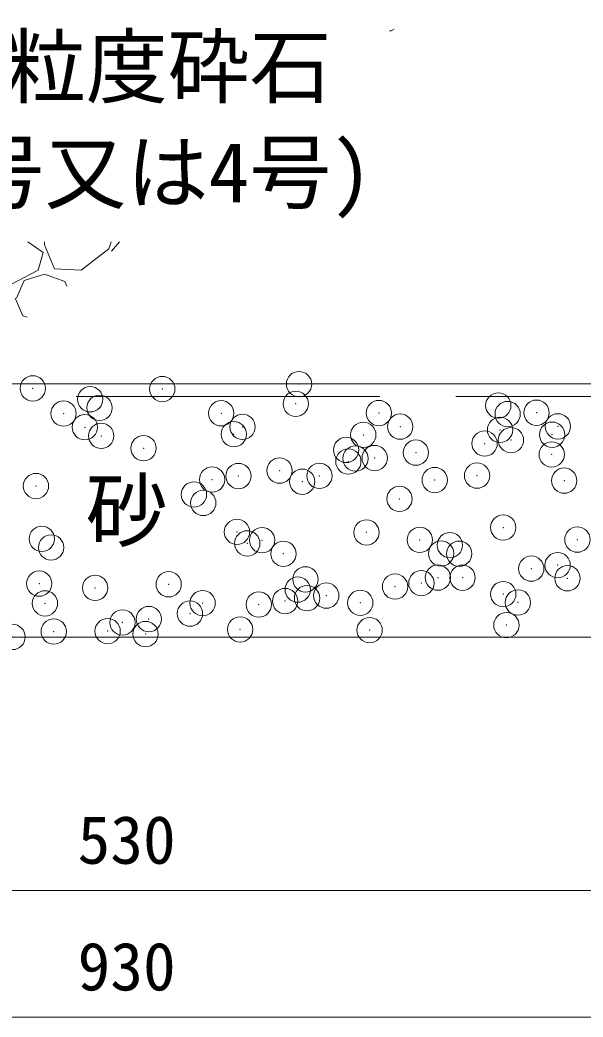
# Model space of a CAD drawing. Units: millimetres at full size, sheet at 1:20; details may follow other scales. Extents: x 0 to 23340, y -4498 to 8520.
# Drawn here: x 16540.3 to 16762.8, y 566.2 to 959.8 of the extents above; entities that cross this region are included whole.
import ezdxf
from ezdxf.enums import TextEntityAlignment as Align

# ---------------------------------------------------------------- set-up
doc = ezdxf.new("R2010")
doc.units = ezdxf.units.MM
doc.header["$LTSCALE"] = 20
doc.header["$PDMODE"] = 32
doc.header["$PDSIZE"] = 10
doc.linetypes.add('DASHED', pattern=[7.5, 6, -1.5])
for name, color, linetype, lineweight in [('KIJUN', 5, 'Continuous', 5), ('SUNPO', 3, 'Continuous', 13), ('TITLE', 7, 'Continuous', 13), ('ﾊｯﾁﾝｸﾞ', 7, 'Continuous', 5)]:
    doc.layers.add(name, color=color, linetype=linetype, lineweight=lineweight)
doc.styles.add('ＭＳ ゴシック', font='')
doc.styles.get('ＭＳ ゴシック').set_extended_font_data('MS Gothic')

msp = doc.modelspace()

# ---------------------------------------------------------------- linework, layer by layer
at = {"layer": 'KIJUN', "color": 7, "linetype": 'DASHED', "lineweight": 13}
msp.add_lwpolyline([(16317.48, 1721.2), (16112.48, 1721.2), (16112.48, 811.2), (17052.48, 811.2), (17052.48, 1721.2), (16847.48, 1721.2)], dxfattribs=at)
at = {"layer": 'KIJUN', "color": 7, "lineweight": 13}
for points in [[(16847.48, 1716.2), (16847.48, 1036.2), (16827.48, 1016.2), (16337.48, 1016.2), (16317.48, 1036.2), (16317.48, 1716.2), (16117.48, 1716.2), (16117.48, 816.2), (17047.48, 816.2), (17047.48, 1716.2)], [(17047.48, 816.2), (16117.48, 816.2), (16117.48, 716.2), (17047.48, 716.2)]]:
    msp.add_lwpolyline(points, close=True, dxfattribs=at)
at = {"layer": 'SUNPO'}
for p, q in [((16317.48, 616.2), (16847.48, 616.2)), ((16117.48, 566.2), (17047.48, 566.2))]:
    msp.add_line(p, q, dxfattribs=at)
at = {"layer": 'TITLE'}
for p in [(16545.4, 814.35), (16596.56, 814.11), (16650.58, 816.05), (16568.07, 810.06), (16571.76, 806.68), (16649.28, 808.29), (16729.31, 807.6), (16557.55, 804.41), (16619.83, 804.52), (16682.11, 804.63), (16733, 804.22), (16744.4, 804.75), (16565.98, 799.04), (16628.27, 799.15), (16690.55, 799.26), (16729.98, 797.97), (16752.83, 799.37), (16572.44, 795.6), (16624.8, 796.27), (16675.96, 796.02), (16750.57, 796.08), (16589.16, 790.73), (16723.9, 792.57), (16734.31, 793.94), (16669.19, 790.05), (16672.87, 786.67), (16680.47, 786.85), (16696.73, 788.99), (16750.4, 788.28), (16670.06, 785.48), (16616.23, 778.39), (16626.64, 779.76), (16642.9, 781.9), (16658.63, 779.81), (16720.91, 779.92), (16546.66, 775.82), (16651.84, 777.52), (16704.19, 778.18), (16755.35, 777.94), (16609.06, 772.49), (16690.27, 770.73), (16612.75, 769.12), (16731.24, 759.43), (16548.94, 754.94), (16626.06, 757.73), (16677.22, 757.49), (16760.55, 754.67), (16552.63, 751.56), (16630.15, 753.17), (16635.98, 754.44), (16698.27, 754.55), (16710.18, 752.48), (16644.42, 749.07), (16706.7, 749.18), (16713.87, 749.11), (16742.34, 743.21), (16752.75, 744.58), (16653.1, 738.98), (16705.45, 739.65), (16715.17, 739.63), (16756.61, 739.4), (16547.92, 737.28), (16570.03, 735.62), (16599.08, 737.03), (16688.5, 736.12), (16698.91, 737.49), (16650.06, 734.93), (16653.74, 731.55), (16661.34, 732.55), (16731.27, 733.16), (16550.21, 729.5), (16612.5, 729.61), (16634.67, 729.03), (16645.08, 730.41), (16674.78, 729.72), (16737.06, 729.84), (16591.24, 723.32), (16607.5, 725.46), (16580.83, 721.95), (16732.5, 720.9), (16537.41, 716.23), (16553.67, 718.37), (16574.96, 718.53), (16589.93, 717.38), (16627.32, 719.2), (16678.48, 718.95)]:
    msp.add_point(p, dxfattribs=at)
at = {"layer": 'ﾊｯﾁﾝｸﾞ'}
for p, q in [((16687, 955.5), (16686.26, 955.56)), ((16688.16, 956.11), (16687, 955.5)), ((16543.48, 872.17), (16549.5, 868)), ((16550.06, 872.17), (16550, 871)), ((16550, 871), (16554, 861.5)), ((16575.5, 869.5), (16576.35, 872.17)), ((16576.43, 868.54), (16579.7, 872.17)), ((16549.5, 868), (16547.5, 861)), ((16564.5, 861), (16575.5, 869.5)), ((16547.5, 861), (16537, 855.5)), ((16542, 857), (16550, 859.5)), ((16550, 859.5), (16558, 856.5)), ((16554, 861.5), (16564.5, 861)), ((16539, 850), (16542, 857)), ((16558, 856.5), (16558.82, 854.73)), ((16538.5, 850), (16541.5, 843)), ((16541.5, 843), (16543.21, 842.5))]:
    msp.add_line(p, q, dxfattribs=at)

# ---------------------------------------------------------------- texts
at = {"layer": 'SUNPO', "style": 'ＭＳ ゴシック'}
for s, p in [('単粒度砕石', (16501.55, 953.22)), ('(3号又は4号)', (16485.36, 911.55))]:
    msp.add_text(s, height=23.74, dxfattribs=at).set_placement(p, align=Align.TOP_LEFT)
for s, height, p in [('砂', 23.74, (16582.48, 766.2)), ('530', 18.99, (16582.48, 636.2)), ('930', 18.99, (16582.48, 586.2))]:
    msp.add_text(s, height=height, dxfattribs=at).set_placement(p, align=Align.MIDDLE_CENTER)

doc.saveas('drawing.dxf')
